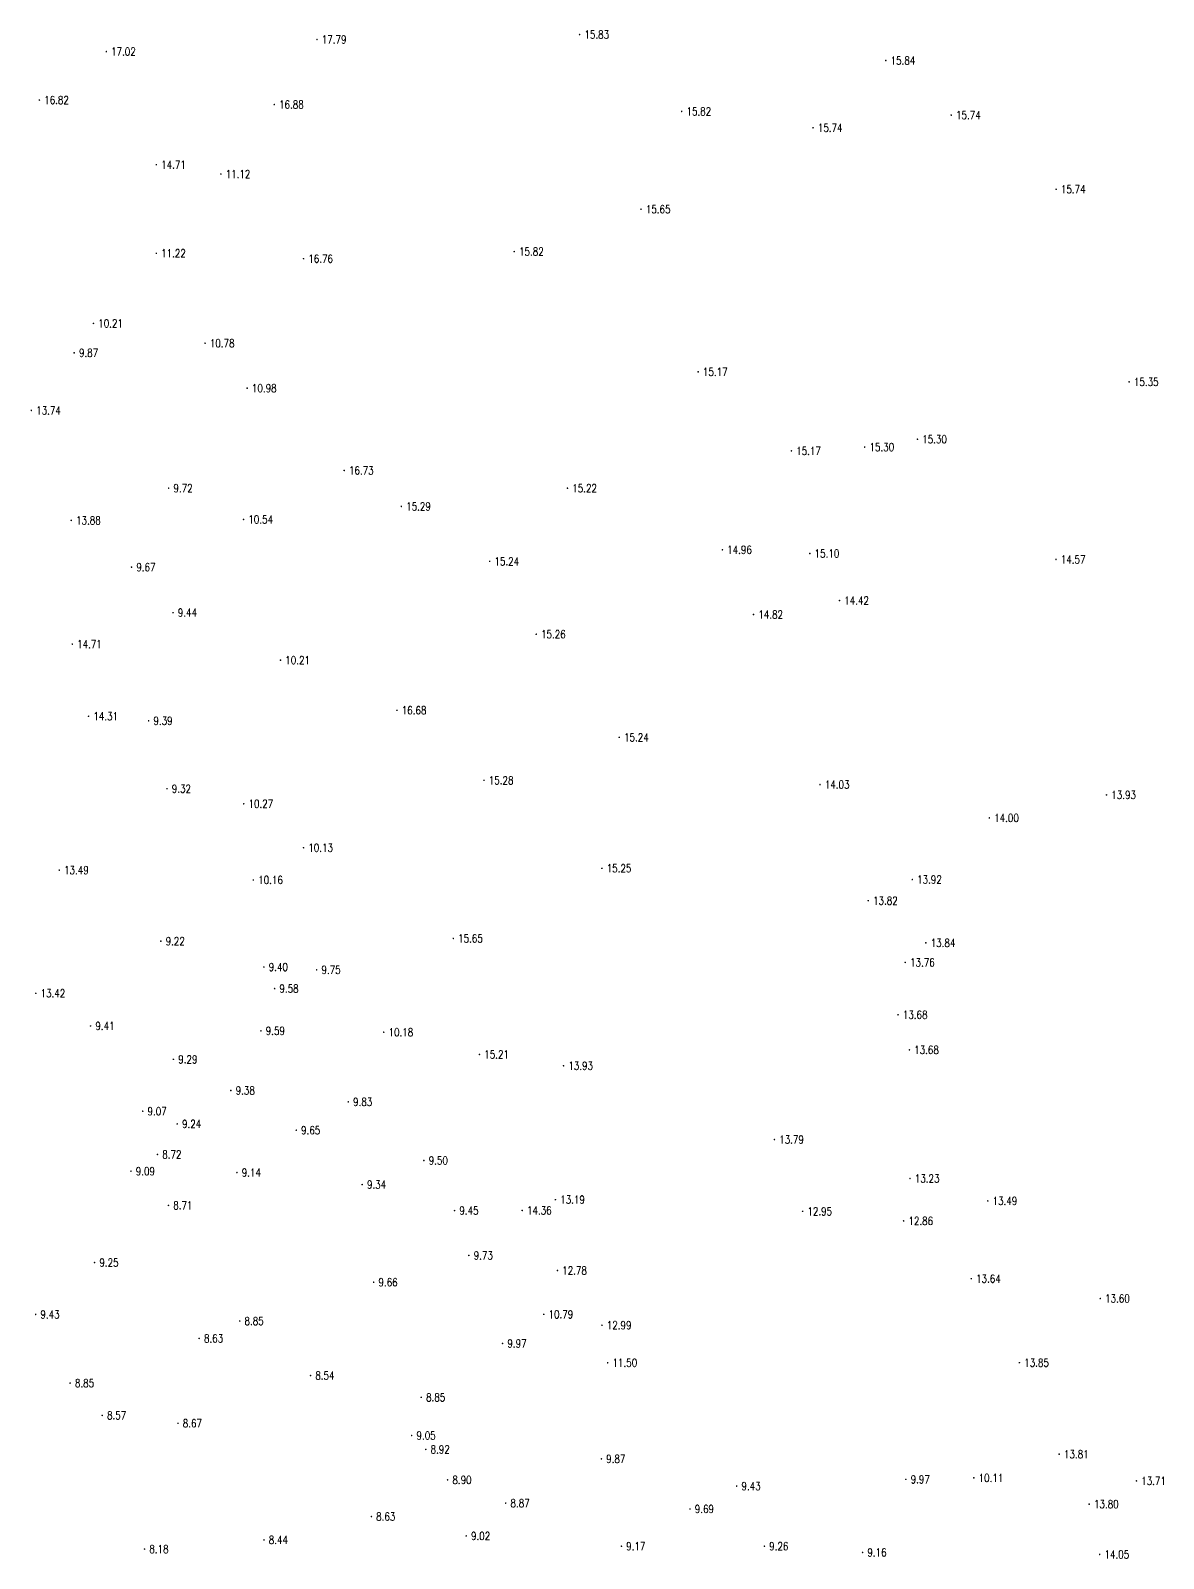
# Model space of a CAD drawing. Extents: x 476861 to 479475, y 2367369 to 2370541.
# Drawn here: x 478043.6 to 478185.3, y 2369698.4 to 2369889.4 of the extents above; entities that cross this region are included whole.
import ezdxf
from ezdxf.enums import TextEntityAlignment as Align

# ---------------------------------------------------------------- set-up
doc = ezdxf.new("R2010")
doc.units = 0
doc.header["$LTSCALE"] = 0.5
doc.layers.get('0').update_dxf_attribs({"linetype": 'CONTINUOUS'})
doc.layers.add('GCD', color=1, linetype='CONTINUOUS')
doc.styles.add('HZ', font='rs.shx', dxfattribs={"width": 0.8, "bigfont": 'hztxt.shx'})

# ---------------------------------------------------------------- blocks, each defined once
blk = doc.blocks.new('GC200')
at = {"linetype": 'Continuous', "const_width": 0.2, "flags": 128}
blk.add_lwpolyline([(-0.1, 0, 1), (0.1, 0, 1)], format="xyb", close=True, dxfattribs=at)

msp = doc.modelspace()

# ---------------------------------------------------------------- block references
at = {"layer": 'GCD', "linetype": 'Continuous'}
ref = msp.add_blockref('GC200', (478112.272, 2369888.855, 15.834), dxfattribs=dict(at, xscale=0.5, yscale=0.5, zscale=0.5))
ref.add_attrib('height', '15.83', dxfattribs={"linetype": 'Continuous', "height": 1, "style": 'HZ', "width": 0.8}).set_placement((478112.872, 2369888.855, 15.834), align=Align.MIDDLE_LEFT)
ref = msp.add_blockref('GC200', (478053.102, 2369886.728, 17.018), dxfattribs=dict(at, xscale=0.5, yscale=0.5, zscale=0.5))
ref.add_attrib('height', '17.02', dxfattribs={"linetype": 'Continuous', "height": 1, "style": 'HZ', "width": 0.8}).set_placement((478053.702, 2369886.728, 17.018), align=Align.MIDDLE_LEFT)
ref = msp.add_blockref('GC200', (478079.439, 2369888.235, 17.79), dxfattribs=dict(at, xscale=0.5, yscale=0.5, zscale=0.5))
ref.add_attrib('height', '17.79', dxfattribs={"linetype": 'Continuous', "height": 1, "style": 'HZ', "width": 0.8}).set_placement((478080.039, 2369888.235, 17.79), align=Align.MIDDLE_LEFT)
ref = msp.add_blockref('GC200', (478150.545, 2369885.608, 15.835), dxfattribs=dict(at, xscale=0.5, yscale=0.5, zscale=0.5))
ref.add_attrib('height', '15.84', dxfattribs={"linetype": 'Continuous', "height": 1, "style": 'HZ', "width": 0.8}).set_placement((478151.145, 2369885.608, 15.835), align=Align.MIDDLE_LEFT)
ref = msp.add_blockref('GC200', (478044.736, 2369880.669, 16.822), dxfattribs=dict(at, xscale=0.5, yscale=0.5, zscale=0.5))
ref.add_attrib('height', '16.82', dxfattribs={"linetype": 'Continuous', "height": 1, "style": 'HZ', "width": 0.8}).set_placement((478045.336, 2369880.669, 16.822), align=Align.MIDDLE_LEFT)
ref = msp.add_blockref('GC200', (478074.1, 2369880.104, 16.884), dxfattribs=dict(at, xscale=0.5, yscale=0.5, zscale=0.5))
ref.add_attrib('height', '16.88', dxfattribs={"linetype": 'Continuous', "height": 1, "style": 'HZ', "width": 0.8}).set_placement((478074.7, 2369880.104, 16.884), align=Align.MIDDLE_LEFT)
ref = msp.add_blockref('GC200', (478125.03, 2369879.25, 15.821), dxfattribs=dict(at, xscale=0.5, yscale=0.5, zscale=0.5))
ref.add_attrib('height', '15.82', dxfattribs={"linetype": 'Continuous', "height": 1, "style": 'HZ', "width": 0.8}).set_placement((478125.63, 2369879.25, 15.821), align=Align.MIDDLE_LEFT)
ref = msp.add_blockref('GC200', (478141.453, 2369877.208, 15.743), dxfattribs=dict(at, xscale=0.5, yscale=0.5, zscale=0.5))
ref.add_attrib('height', '15.74', dxfattribs={"linetype": 'Continuous', "height": 1, "style": 'HZ', "width": 0.8}).set_placement((478142.053, 2369877.208, 15.743), align=Align.MIDDLE_LEFT)
ref = msp.add_blockref('GC200', (478158.723, 2369878.788, 15.737), dxfattribs=dict(at, xscale=0.5, yscale=0.5, zscale=0.5))
ref.add_attrib('height', '15.74', dxfattribs={"linetype": 'Continuous', "height": 1, "style": 'HZ', "width": 0.8}).set_placement((478159.323, 2369878.788, 15.737), align=Align.MIDDLE_LEFT)
ref = msp.add_blockref('GC200', (478059.358, 2369872.591, 14.708), dxfattribs=dict(at, xscale=0.5, yscale=0.5, zscale=0.5))
ref.add_attrib('height', '14.71', dxfattribs={"linetype": 'Continuous', "height": 1, "style": 'HZ', "width": 0.8}).set_placement((478059.958, 2369872.591, 14.708), align=Align.MIDDLE_LEFT)
ref = msp.add_blockref('GC200', (478067.425, 2369871.423, 11.12), dxfattribs=dict(at, xscale=0.5, yscale=0.5, zscale=0.5))
ref.add_attrib('height', '11.12', dxfattribs={"linetype": 'Continuous', "height": 1, "style": 'HZ', "width": 0.8}).set_placement((478068.025, 2369871.423, 11.12), align=Align.MIDDLE_LEFT)
ref = msp.add_blockref('GC200', (478171.84, 2369869.513, 15.737), dxfattribs=dict(at, xscale=0.5, yscale=0.5, zscale=0.5))
ref.add_attrib('height', '15.74', dxfattribs={"linetype": 'Continuous', "height": 1, "style": 'HZ', "width": 0.8}).set_placement((478172.44, 2369869.513, 15.737), align=Align.MIDDLE_LEFT)
ref = msp.add_blockref('GC200', (478119.947, 2369867.017, 15.65), dxfattribs=dict(at, xscale=0.5, yscale=0.5, zscale=0.5))
ref.add_attrib('height', '15.65', dxfattribs={"linetype": 'Continuous', "height": 1, "style": 'HZ', "width": 0.8}).set_placement((478120.547, 2369867.017, 15.65), align=Align.MIDDLE_LEFT)
ref = msp.add_blockref('GC200', (478104.098, 2369861.723, 15.819), dxfattribs=dict(at, xscale=0.5, yscale=0.5, zscale=0.5))
ref.add_attrib('height', '15.82', dxfattribs={"linetype": 'Continuous', "height": 1, "style": 'HZ', "width": 0.8}).set_placement((478104.698, 2369861.723, 15.819), align=Align.MIDDLE_LEFT)
ref = msp.add_blockref('GC200', (478059.355, 2369861.512, 11.22), dxfattribs=dict(at, xscale=0.5, yscale=0.5, zscale=0.5))
ref.add_attrib('height', '11.22', dxfattribs={"linetype": 'Continuous', "height": 1, "style": 'HZ', "width": 0.8}).set_placement((478059.955, 2369861.512, 11.22), align=Align.MIDDLE_LEFT)
ref = msp.add_blockref('GC200', (478077.757, 2369860.839, 16.76), dxfattribs=dict(at, xscale=0.5, yscale=0.5, zscale=0.5))
ref.add_attrib('height', '16.76', dxfattribs={"linetype": 'Continuous', "height": 1, "style": 'HZ', "width": 0.8}).set_placement((478078.357, 2369860.839, 16.76), align=Align.MIDDLE_LEFT)
ref = msp.add_blockref('GC200', (478051.494, 2369852.748, 10.21), dxfattribs=dict(at, xscale=0.5, yscale=0.5, zscale=0.5))
ref.add_attrib('height', '10.21', dxfattribs={"linetype": 'Continuous', "height": 1, "style": 'HZ', "width": 0.8}).set_placement((478052.094, 2369852.748, 10.21), align=Align.MIDDLE_LEFT)
ref = msp.add_blockref('GC200', (478065.445, 2369850.271, 10.78), dxfattribs=dict(at, xscale=0.5, yscale=0.5, zscale=0.5))
ref.add_attrib('height', '10.78', dxfattribs={"linetype": 'Continuous', "height": 1, "style": 'HZ', "width": 0.8}).set_placement((478066.045, 2369850.271, 10.78), align=Align.MIDDLE_LEFT)
ref = msp.add_blockref('GC200', (478049.085, 2369849.071, 9.87), dxfattribs=dict(at, xscale=0.5, yscale=0.5, zscale=0.5))
ref.add_attrib('height', '9.87', dxfattribs={"linetype": 'Continuous', "height": 1, "style": 'HZ', "width": 0.8}).set_placement((478049.685, 2369849.071, 9.87), align=Align.MIDDLE_LEFT)
ref = msp.add_blockref('GC200', (478127.089, 2369846.695, 15.173), dxfattribs=dict(at, xscale=0.5, yscale=0.5, zscale=0.5))
ref.add_attrib('height', '15.17', dxfattribs={"linetype": 'Continuous', "height": 1, "style": 'HZ', "width": 0.8}).set_placement((478127.689, 2369846.695, 15.173), align=Align.MIDDLE_LEFT)
ref = msp.add_blockref('GC200', (478070.709, 2369844.656, 10.98), dxfattribs=dict(at, xscale=0.5, yscale=0.5, zscale=0.5))
ref.add_attrib('height', '10.98', dxfattribs={"linetype": 'Continuous', "height": 1, "style": 'HZ', "width": 0.8}).set_placement((478071.309, 2369844.656, 10.98), align=Align.MIDDLE_LEFT)
ref = msp.add_blockref('GC200', (478180.968, 2369845.438, 15.35), dxfattribs=dict(at, xscale=0.5, yscale=0.5, zscale=0.5))
ref.add_attrib('height', '15.35', dxfattribs={"linetype": 'Continuous', "height": 1, "style": 'HZ', "width": 0.8}).set_placement((478181.568, 2369845.438, 15.35), align=Align.MIDDLE_LEFT)
ref = msp.add_blockref('GC200', (478043.732, 2369841.873, 13.74), dxfattribs=dict(at, xscale=0.5, yscale=0.5, zscale=0.5))
ref.add_attrib('height', '13.74', dxfattribs={"linetype": 'Continuous', "height": 1, "style": 'HZ', "width": 0.8}).set_placement((478044.332, 2369841.873, 13.74), align=Align.MIDDLE_LEFT)
ref = msp.add_blockref('GC200', (478147.906, 2369837.288, 15.298), dxfattribs=dict(at, xscale=0.5, yscale=0.5, zscale=0.5))
ref.add_attrib('height', '15.30', dxfattribs={"linetype": 'Continuous', "height": 1, "style": 'HZ', "width": 0.8}).set_placement((478148.506, 2369837.288, 15.298), align=Align.MIDDLE_LEFT)
ref = msp.add_blockref('GC200', (478154.499, 2369838.269, 15.299), dxfattribs=dict(at, xscale=0.5, yscale=0.5, zscale=0.5))
ref.add_attrib('height', '15.30', dxfattribs={"linetype": 'Continuous', "height": 1, "style": 'HZ', "width": 0.8}).set_placement((478155.099, 2369838.269, 15.299), align=Align.MIDDLE_LEFT)
ref = msp.add_blockref('GC200', (478138.743, 2369836.811, 15.173), dxfattribs=dict(at, xscale=0.5, yscale=0.5, zscale=0.5))
ref.add_attrib('height', '15.17', dxfattribs={"linetype": 'Continuous', "height": 1, "style": 'HZ', "width": 0.8}).set_placement((478139.343, 2369836.811, 15.173), align=Align.MIDDLE_LEFT)
ref = msp.add_blockref('GC200', (478082.84, 2369834.369, 16.73), dxfattribs=dict(at, xscale=0.5, yscale=0.5, zscale=0.5))
ref.add_attrib('height', '16.73', dxfattribs={"linetype": 'Continuous', "height": 1, "style": 'HZ', "width": 0.8}).set_placement((478083.44, 2369834.369, 16.73), align=Align.MIDDLE_LEFT)
ref = msp.add_blockref('GC200', (478060.899, 2369832.157, 9.72), dxfattribs=dict(at, xscale=0.5, yscale=0.5, zscale=0.5))
ref.add_attrib('height', '9.72', dxfattribs={"linetype": 'Continuous', "height": 1, "style": 'HZ', "width": 0.8}).set_placement((478061.499, 2369832.157, 9.72), align=Align.MIDDLE_LEFT)
ref = msp.add_blockref('GC200', (478110.75, 2369832.15, 15.224), dxfattribs=dict(at, xscale=0.5, yscale=0.5, zscale=0.5))
ref.add_attrib('height', '15.22', dxfattribs={"linetype": 'Continuous', "height": 1, "style": 'HZ', "width": 0.8}).set_placement((478111.35, 2369832.15, 15.224), align=Align.MIDDLE_LEFT)
ref = msp.add_blockref('GC200', (478089.986, 2369829.875, 15.285), dxfattribs=dict(at, xscale=0.5, yscale=0.5, zscale=0.5))
ref.add_attrib('height', '15.29', dxfattribs={"linetype": 'Continuous', "height": 1, "style": 'HZ', "width": 0.8}).set_placement((478090.586, 2369829.875, 15.285), align=Align.MIDDLE_LEFT)
ref = msp.add_blockref('GC200', (478048.721, 2369828.127, 13.88), dxfattribs=dict(at, xscale=0.5, yscale=0.5, zscale=0.5))
ref.add_attrib('height', '13.88', dxfattribs={"linetype": 'Continuous', "height": 1, "style": 'HZ', "width": 0.8}).set_placement((478049.321, 2369828.127, 13.88), align=Align.MIDDLE_LEFT)
ref = msp.add_blockref('GC200', (478070.258, 2369828.246, 10.54), dxfattribs=dict(at, xscale=0.5, yscale=0.5, zscale=0.5))
ref.add_attrib('height', '10.54', dxfattribs={"linetype": 'Continuous', "height": 1, "style": 'HZ', "width": 0.8}).set_placement((478070.858, 2369828.246, 10.54), align=Align.MIDDLE_LEFT)
ref = msp.add_blockref('GC200', (478130.118, 2369824.455, 14.959), dxfattribs=dict(at, xscale=0.5, yscale=0.5, zscale=0.5))
ref.add_attrib('height', '14.96', dxfattribs={"linetype": 'Continuous', "height": 1, "style": 'HZ', "width": 0.8}).set_placement((478130.718, 2369824.455, 14.959), align=Align.MIDDLE_LEFT)
ref = msp.add_blockref('GC200', (478141.052, 2369823.988, 15.1), dxfattribs=dict(at, xscale=0.5, yscale=0.5, zscale=0.5))
ref.add_attrib('height', '15.10', dxfattribs={"linetype": 'Continuous', "height": 1, "style": 'HZ', "width": 0.8}).set_placement((478141.652, 2369823.988, 15.1), align=Align.MIDDLE_LEFT)
ref = msp.add_blockref('GC200', (478056.258, 2369822.281, 9.67), dxfattribs=dict(at, xscale=0.5, yscale=0.5, zscale=0.5))
ref.add_attrib('height', '9.67', dxfattribs={"linetype": 'Continuous', "height": 1, "style": 'HZ', "width": 0.8}).set_placement((478056.858, 2369822.281, 9.67), align=Align.MIDDLE_LEFT)
ref = msp.add_blockref('GC200', (478101.025, 2369823.004, 15.24), dxfattribs=dict(at, xscale=0.5, yscale=0.5, zscale=0.5))
ref.add_attrib('height', '15.24', dxfattribs={"linetype": 'Continuous', "height": 1, "style": 'HZ', "width": 0.8}).set_placement((478101.625, 2369823.004, 15.24), align=Align.MIDDLE_LEFT)
ref = msp.add_blockref('GC200', (478171.826, 2369823.247, 14.574), dxfattribs=dict(at, xscale=0.5, yscale=0.5, zscale=0.5))
ref.add_attrib('height', '14.57', dxfattribs={"linetype": 'Continuous', "height": 1, "style": 'HZ', "width": 0.8}).set_placement((478172.426, 2369823.247, 14.574), align=Align.MIDDLE_LEFT)
ref = msp.add_blockref('GC200', (478144.756, 2369818.106, 14.421), dxfattribs=dict(at, xscale=0.5, yscale=0.5, zscale=0.5))
ref.add_attrib('height', '14.42', dxfattribs={"linetype": 'Continuous', "height": 1, "style": 'HZ', "width": 0.8}).set_placement((478145.356, 2369818.106, 14.421), align=Align.MIDDLE_LEFT)
ref = msp.add_blockref('GC200', (478061.446, 2369816.594, 9.44), dxfattribs=dict(at, xscale=0.5, yscale=0.5, zscale=0.5))
ref.add_attrib('height', '9.44', dxfattribs={"linetype": 'Continuous', "height": 1, "style": 'HZ', "width": 0.8}).set_placement((478062.046, 2369816.594, 9.44), align=Align.MIDDLE_LEFT)
ref = msp.add_blockref('GC200', (478134.013, 2369816.358, 14.824), dxfattribs=dict(at, xscale=0.5, yscale=0.5, zscale=0.5))
ref.add_attrib('height', '14.82', dxfattribs={"linetype": 'Continuous', "height": 1, "style": 'HZ', "width": 0.8}).set_placement((478134.613, 2369816.358, 14.824), align=Align.MIDDLE_LEFT)
ref = msp.add_blockref('GC200', (478048.851, 2369812.661, 14.714), dxfattribs=dict(at, xscale=0.5, yscale=0.5, zscale=0.5))
ref.add_attrib('height', '14.71', dxfattribs={"linetype": 'Continuous', "height": 1, "style": 'HZ', "width": 0.8}).set_placement((478049.451, 2369812.661, 14.714), align=Align.MIDDLE_LEFT)
ref = msp.add_blockref('GC200', (478106.847, 2369813.894, 15.26), dxfattribs=dict(at, xscale=0.5, yscale=0.5, zscale=0.5))
ref.add_attrib('height', '15.26', dxfattribs={"linetype": 'Continuous', "height": 1, "style": 'HZ', "width": 0.8}).set_placement((478107.447, 2369813.894, 15.26), align=Align.MIDDLE_LEFT)
ref = msp.add_blockref('GC200', (478074.879, 2369810.655, 10.21), dxfattribs=dict(at, xscale=0.5, yscale=0.5, zscale=0.5))
ref.add_attrib('height', '10.21', dxfattribs={"linetype": 'Continuous', "height": 1, "style": 'HZ', "width": 0.8}).set_placement((478075.479, 2369810.655, 10.21), align=Align.MIDDLE_LEFT)
ref = msp.add_blockref('GC200', (478050.881, 2369803.64, 14.309), dxfattribs=dict(at, xscale=0.5, yscale=0.5, zscale=0.5))
ref.add_attrib('height', '14.31', dxfattribs={"linetype": 'Continuous', "height": 1, "style": 'HZ', "width": 0.8}).set_placement((478051.481, 2369803.64, 14.309), align=Align.MIDDLE_LEFT)
ref = msp.add_blockref('GC200', (478058.395, 2369803.075, 9.39), dxfattribs=dict(at, xscale=0.5, yscale=0.5, zscale=0.5))
ref.add_attrib('height', '9.39', dxfattribs={"linetype": 'Continuous', "height": 1, "style": 'HZ', "width": 0.8}).set_placement((478058.995, 2369803.075, 9.39), align=Align.MIDDLE_LEFT)
ref = msp.add_blockref('GC200', (478089.435, 2369804.387, 16.68), dxfattribs=dict(at, xscale=0.5, yscale=0.5, zscale=0.5))
ref.add_attrib('height', '16.68', dxfattribs={"linetype": 'Continuous', "height": 1, "style": 'HZ', "width": 0.8}).set_placement((478090.035, 2369804.387, 16.68), align=Align.MIDDLE_LEFT)
ref = msp.add_blockref('GC200', (478117.225, 2369801.007, 15.24), dxfattribs=dict(at, xscale=0.5, yscale=0.5, zscale=0.5))
ref.add_attrib('height', '15.24', dxfattribs={"linetype": 'Continuous', "height": 1, "style": 'HZ', "width": 0.8}).set_placement((478117.825, 2369801.007, 15.24), align=Align.MIDDLE_LEFT)
ref = msp.add_blockref('GC200', (478100.313, 2369795.629, 15.28), dxfattribs=dict(at, xscale=0.5, yscale=0.5, zscale=0.5))
ref.add_attrib('height', '15.28', dxfattribs={"linetype": 'Continuous', "height": 1, "style": 'HZ', "width": 0.8}).set_placement((478100.913, 2369795.629, 15.28), align=Align.MIDDLE_LEFT)
ref = msp.add_blockref('GC200', (478142.322, 2369795.099, 14.03), dxfattribs=dict(at, xscale=0.5, yscale=0.5, zscale=0.5))
ref.add_attrib('height', '14.03', dxfattribs={"linetype": 'Continuous', "height": 1, "style": 'HZ', "width": 0.8}).set_placement((478142.922, 2369795.099, 14.03), align=Align.MIDDLE_LEFT)
ref = msp.add_blockref('GC200', (478060.694, 2369794.589, 9.32), dxfattribs=dict(at, xscale=0.5, yscale=0.5, zscale=0.5))
ref.add_attrib('height', '9.32', dxfattribs={"linetype": 'Continuous', "height": 1, "style": 'HZ', "width": 0.8}).set_placement((478061.294, 2369794.589, 9.32), align=Align.MIDDLE_LEFT)
ref = msp.add_blockref('GC200', (478178.136, 2369793.81, 13.931), dxfattribs=dict(at, xscale=0.5, yscale=0.5, zscale=0.5))
ref.add_attrib('height', '13.93', dxfattribs={"linetype": 'Continuous', "height": 1, "style": 'HZ', "width": 0.8}).set_placement((478178.736, 2369793.81, 13.931), align=Align.MIDDLE_LEFT)
ref = msp.add_blockref('GC200', (478070.279, 2369792.706, 10.274), dxfattribs=dict(at, xscale=0.5, yscale=0.5, zscale=0.5))
ref.add_attrib('height', '10.27', dxfattribs={"linetype": 'Continuous', "height": 1, "style": 'HZ', "width": 0.8}).set_placement((478070.879, 2369792.706, 10.274), align=Align.MIDDLE_LEFT)
ref = msp.add_blockref('GC200', (478163.493, 2369790.936, 13.999), dxfattribs=dict(at, xscale=0.5, yscale=0.5, zscale=0.5))
ref.add_attrib('height', '14.00', dxfattribs={"linetype": 'Continuous', "height": 1, "style": 'HZ', "width": 0.8}).set_placement((478164.093, 2369790.936, 13.999), align=Align.MIDDLE_LEFT)
ref = msp.add_blockref('GC200', (478077.756, 2369787.205, 10.131), dxfattribs=dict(at, xscale=0.5, yscale=0.5, zscale=0.5))
ref.add_attrib('height', '10.13', dxfattribs={"linetype": 'Continuous', "height": 1, "style": 'HZ', "width": 0.8}).set_placement((478078.356, 2369787.205, 10.131), align=Align.MIDDLE_LEFT)
ref = msp.add_blockref('GC200', (478047.219, 2369784.409, 13.49), dxfattribs=dict(at, xscale=0.5, yscale=0.5, zscale=0.5))
ref.add_attrib('height', '13.49', dxfattribs={"linetype": 'Continuous', "height": 1, "style": 'HZ', "width": 0.8}).set_placement((478047.819, 2369784.409, 13.49), align=Align.MIDDLE_LEFT)
ref = msp.add_blockref('GC200', (478115.061, 2369784.634, 15.25), dxfattribs=dict(at, xscale=0.5, yscale=0.5, zscale=0.5))
ref.add_attrib('height', '15.25', dxfattribs={"linetype": 'Continuous', "height": 1, "style": 'HZ', "width": 0.8}).set_placement((478115.661, 2369784.634, 15.25), align=Align.MIDDLE_LEFT)
ref = msp.add_blockref('GC200', (478071.486, 2369783.179, 10.156), dxfattribs=dict(at, xscale=0.5, yscale=0.5, zscale=0.5))
ref.add_attrib('height', '10.16', dxfattribs={"linetype": 'Continuous', "height": 1, "style": 'HZ', "width": 0.8}).set_placement((478072.086, 2369783.179, 10.156), align=Align.MIDDLE_LEFT)
ref = msp.add_blockref('GC200', (478153.861, 2369783.231, 13.924), dxfattribs=dict(at, xscale=0.5, yscale=0.5, zscale=0.5))
ref.add_attrib('height', '13.92', dxfattribs={"linetype": 'Continuous', "height": 1, "style": 'HZ', "width": 0.8}).set_placement((478154.461, 2369783.231, 13.924), align=Align.MIDDLE_LEFT)
ref = msp.add_blockref('GC200', (478148.353, 2369780.587, 13.824), dxfattribs=dict(at, xscale=0.5, yscale=0.5, zscale=0.5))
ref.add_attrib('height', '13.82', dxfattribs={"linetype": 'Continuous', "height": 1, "style": 'HZ', "width": 0.8}).set_placement((478148.953, 2369780.587, 13.824), align=Align.MIDDLE_LEFT)
ref = msp.add_blockref('GC200', (478096.483, 2369775.868, 15.65), dxfattribs=dict(at, xscale=0.5, yscale=0.5, zscale=0.5))
ref.add_attrib('height', '15.65', dxfattribs={"linetype": 'Continuous', "height": 1, "style": 'HZ', "width": 0.8}).set_placement((478097.083, 2369775.868, 15.65), align=Align.MIDDLE_LEFT)
ref = msp.add_blockref('GC200', (478059.916, 2369775.527, 9.216), dxfattribs=dict(at, xscale=0.5, yscale=0.5, zscale=0.5))
ref.add_attrib('height', '9.22', dxfattribs={"linetype": 'Continuous', "height": 1, "style": 'HZ', "width": 0.8}).set_placement((478060.516, 2369775.527, 9.216), align=Align.MIDDLE_LEFT)
ref = msp.add_blockref('GC200', (478155.556, 2369775.316, 13.838), dxfattribs=dict(at, xscale=0.5, yscale=0.5, zscale=0.5))
ref.add_attrib('height', '13.84', dxfattribs={"linetype": 'Continuous', "height": 1, "style": 'HZ', "width": 0.8}).set_placement((478156.156, 2369775.316, 13.838), align=Align.MIDDLE_LEFT)
ref = msp.add_blockref('GC200', (478072.8, 2369772.297, 9.399), dxfattribs=dict(at, xscale=0.5, yscale=0.5, zscale=0.5))
ref.add_attrib('height', '9.40', dxfattribs={"linetype": 'Continuous', "height": 1, "style": 'HZ', "width": 0.8}).set_placement((478073.4, 2369772.297, 9.399), align=Align.MIDDLE_LEFT)
ref = msp.add_blockref('GC200', (478079.402, 2369771.944, 9.752), dxfattribs=dict(at, xscale=0.5, yscale=0.5, zscale=0.5))
ref.add_attrib('height', '9.75', dxfattribs={"linetype": 'Continuous', "height": 1, "style": 'HZ', "width": 0.8}).set_placement((478080.002, 2369771.944, 9.752), align=Align.MIDDLE_LEFT)
ref = msp.add_blockref('GC200', (478152.979, 2369772.876, 13.76), dxfattribs=dict(at, xscale=0.5, yscale=0.5, zscale=0.5))
ref.add_attrib('height', '13.76', dxfattribs={"linetype": 'Continuous', "height": 1, "style": 'HZ', "width": 0.8}).set_placement((478153.579, 2369772.876, 13.76), align=Align.MIDDLE_LEFT)
ref = msp.add_blockref('GC200', (478044.287, 2369769.011, 13.42), dxfattribs=dict(at, xscale=0.5, yscale=0.5, zscale=0.5))
ref.add_attrib('height', '13.42', dxfattribs={"linetype": 'Continuous', "height": 1, "style": 'HZ', "width": 0.8}).set_placement((478044.887, 2369769.011, 13.42), align=Align.MIDDLE_LEFT)
ref = msp.add_blockref('GC200', (478074.143, 2369769.602, 9.583), dxfattribs=dict(at, xscale=0.5, yscale=0.5, zscale=0.5))
ref.add_attrib('height', '9.58', dxfattribs={"linetype": 'Continuous', "height": 1, "style": 'HZ', "width": 0.8}).set_placement((478074.743, 2369769.602, 9.583), align=Align.MIDDLE_LEFT)
ref = msp.add_blockref('GC200', (478152.077, 2369766.331, 13.676), dxfattribs=dict(at, xscale=0.5, yscale=0.5, zscale=0.5))
ref.add_attrib('height', '13.68', dxfattribs={"linetype": 'Continuous', "height": 1, "style": 'HZ', "width": 0.8}).set_placement((478152.677, 2369766.331, 13.676), align=Align.MIDDLE_LEFT)
ref = msp.add_blockref('GC200', (478051.131, 2369764.926, 9.41), dxfattribs=dict(at, xscale=0.5, yscale=0.5, zscale=0.5))
ref.add_attrib('height', '9.41', dxfattribs={"linetype": 'Continuous', "height": 1, "style": 'HZ', "width": 0.8}).set_placement((478051.731, 2369764.926, 9.41), align=Align.MIDDLE_LEFT)
ref = msp.add_blockref('GC200', (478072.433, 2369764.32, 9.59), dxfattribs=dict(at, xscale=0.5, yscale=0.5, zscale=0.5))
ref.add_attrib('height', '9.59', dxfattribs={"linetype": 'Continuous', "height": 1, "style": 'HZ', "width": 0.8}).set_placement((478073.033, 2369764.32, 9.59), align=Align.MIDDLE_LEFT)
ref = msp.add_blockref('GC200', (478087.784, 2369764.146, 10.18), dxfattribs=dict(at, xscale=0.5, yscale=0.5, zscale=0.5))
ref.add_attrib('height', '10.18', dxfattribs={"linetype": 'Continuous', "height": 1, "style": 'HZ', "width": 0.8}).set_placement((478088.384, 2369764.146, 10.18), align=Align.MIDDLE_LEFT)
ref = msp.add_blockref('GC200', (478061.493, 2369760.757, 9.289), dxfattribs=dict(at, xscale=0.5, yscale=0.5, zscale=0.5))
ref.add_attrib('height', '9.29', dxfattribs={"linetype": 'Continuous', "height": 1, "style": 'HZ', "width": 0.8}).set_placement((478062.093, 2369760.757, 9.289), align=Align.MIDDLE_LEFT)
ref = msp.add_blockref('GC200', (478099.749, 2369761.372, 15.21), dxfattribs=dict(at, xscale=0.5, yscale=0.5, zscale=0.5))
ref.add_attrib('height', '15.21', dxfattribs={"linetype": 'Continuous', "height": 1, "style": 'HZ', "width": 0.8}).set_placement((478100.349, 2369761.372, 15.21), align=Align.MIDDLE_LEFT)
ref = msp.add_blockref('GC200', (478153.495, 2369761.944, 13.677), dxfattribs=dict(at, xscale=0.5, yscale=0.5, zscale=0.5))
ref.add_attrib('height', '13.68', dxfattribs={"linetype": 'Continuous', "height": 1, "style": 'HZ', "width": 0.8}).set_placement((478154.095, 2369761.944, 13.677), align=Align.MIDDLE_LEFT)
ref = msp.add_blockref('GC200', (478110.266, 2369759.954, 13.928), dxfattribs=dict(at, xscale=0.5, yscale=0.5, zscale=0.5))
ref.add_attrib('height', '13.93', dxfattribs={"linetype": 'Continuous', "height": 1, "style": 'HZ', "width": 0.8}).set_placement((478110.866, 2369759.954, 13.928), align=Align.MIDDLE_LEFT)
ref = msp.add_blockref('GC200', (478068.672, 2369756.867, 9.38), dxfattribs=dict(at, xscale=0.5, yscale=0.5, zscale=0.5))
ref.add_attrib('height', '9.38', dxfattribs={"linetype": 'Continuous', "height": 1, "style": 'HZ', "width": 0.8}).set_placement((478069.272, 2369756.867, 9.38), align=Align.MIDDLE_LEFT)
ref = msp.add_blockref('GC200', (478083.352, 2369755.44, 9.833), dxfattribs=dict(at, xscale=0.5, yscale=0.5, zscale=0.5))
ref.add_attrib('height', '9.83', dxfattribs={"linetype": 'Continuous', "height": 1, "style": 'HZ', "width": 0.8}).set_placement((478083.952, 2369755.44, 9.833), align=Align.MIDDLE_LEFT)
ref = msp.add_blockref('GC200', (478057.653, 2369754.276, 9.073), dxfattribs=dict(at, xscale=0.5, yscale=0.5, zscale=0.5))
ref.add_attrib('height', '9.07', dxfattribs={"linetype": 'Continuous', "height": 1, "style": 'HZ', "width": 0.8}).set_placement((478058.253, 2369754.276, 9.073), align=Align.MIDDLE_LEFT)
ref = msp.add_blockref('GC200', (478061.968, 2369752.681, 9.239), dxfattribs=dict(at, xscale=0.5, yscale=0.5, zscale=0.5))
ref.add_attrib('height', '9.24', dxfattribs={"linetype": 'Continuous', "height": 1, "style": 'HZ', "width": 0.8}).set_placement((478062.568, 2369752.681, 9.239), align=Align.MIDDLE_LEFT)
ref = msp.add_blockref('GC200', (478076.851, 2369751.894, 9.654), dxfattribs=dict(at, xscale=0.5, yscale=0.5, zscale=0.5))
ref.add_attrib('height', '9.65', dxfattribs={"linetype": 'Continuous', "height": 1, "style": 'HZ', "width": 0.8}).set_placement((478077.451, 2369751.894, 9.654), align=Align.MIDDLE_LEFT)
ref = msp.add_blockref('GC200', (478136.621, 2369750.733, 13.788), dxfattribs=dict(at, xscale=0.5, yscale=0.5, zscale=0.5))
ref.add_attrib('height', '13.79', dxfattribs={"linetype": 'Continuous', "height": 1, "style": 'HZ', "width": 0.8}).set_placement((478137.221, 2369750.733, 13.788), align=Align.MIDDLE_LEFT)
ref = msp.add_blockref('GC200', (478059.494, 2369748.867, 8.715), dxfattribs=dict(at, xscale=0.5, yscale=0.5, zscale=0.5))
ref.add_attrib('height', '8.72', dxfattribs={"linetype": 'Continuous', "height": 1, "style": 'HZ', "width": 0.8}).set_placement((478060.094, 2369748.867, 8.715), align=Align.MIDDLE_LEFT)
ref = msp.add_blockref('GC200', (478092.804, 2369748.111, 9.502), dxfattribs=dict(at, xscale=0.5, yscale=0.5, zscale=0.5))
ref.add_attrib('height', '9.50', dxfattribs={"linetype": 'Continuous', "height": 1, "style": 'HZ', "width": 0.8}).set_placement((478093.404, 2369748.111, 9.502), align=Align.MIDDLE_LEFT)
ref = msp.add_blockref('GC200', (478056.185, 2369746.776, 9.089), dxfattribs=dict(at, xscale=0.5, yscale=0.5, zscale=0.5))
ref.add_attrib('height', '9.09', dxfattribs={"linetype": 'Continuous', "height": 1, "style": 'HZ', "width": 0.8}).set_placement((478056.785, 2369746.776, 9.089), align=Align.MIDDLE_LEFT)
ref = msp.add_blockref('GC200', (478069.432, 2369746.606, 9.14), dxfattribs=dict(at, xscale=0.5, yscale=0.5, zscale=0.5))
ref.add_attrib('height', '9.14', dxfattribs={"linetype": 'Continuous', "height": 1, "style": 'HZ', "width": 0.8}).set_placement((478070.032, 2369746.606, 9.14), align=Align.MIDDLE_LEFT)
ref = msp.add_blockref('GC200', (478153.574, 2369745.861, 13.233), dxfattribs=dict(at, xscale=0.5, yscale=0.5, zscale=0.5))
ref.add_attrib('height', '13.23', dxfattribs={"linetype": 'Continuous', "height": 1, "style": 'HZ', "width": 0.8}).set_placement((478154.174, 2369745.861, 13.233), align=Align.MIDDLE_LEFT)
ref = msp.add_blockref('GC200', (478085.086, 2369745.103, 9.34), dxfattribs=dict(at, xscale=0.5, yscale=0.5, zscale=0.5))
ref.add_attrib('height', '9.34', dxfattribs={"linetype": 'Continuous', "height": 1, "style": 'HZ', "width": 0.8}).set_placement((478085.686, 2369745.103, 9.34), align=Align.MIDDLE_LEFT)
ref = msp.add_blockref('GC200', (478060.871, 2369742.503, 8.71), dxfattribs=dict(at, xscale=0.5, yscale=0.5, zscale=0.5))
ref.add_attrib('height', '8.71', dxfattribs={"linetype": 'Continuous', "height": 1, "style": 'HZ', "width": 0.8}).set_placement((478061.471, 2369742.503, 8.71), align=Align.MIDDLE_LEFT)
ref = msp.add_blockref('GC200', (478096.636, 2369741.849, 9.45), dxfattribs=dict(at, xscale=0.5, yscale=0.5, zscale=0.5))
ref.add_attrib('height', '9.45', dxfattribs={"linetype": 'Continuous', "height": 1, "style": 'HZ', "width": 0.8}).set_placement((478097.236, 2369741.849, 9.45), align=Align.MIDDLE_LEFT)
ref = msp.add_blockref('GC200', (478105.092, 2369741.869, 14.364), dxfattribs=dict(at, xscale=0.5, yscale=0.5, zscale=0.5))
ref.add_attrib('height', '14.36', dxfattribs={"linetype": 'Continuous', "height": 1, "style": 'HZ', "width": 0.8}).set_placement((478105.692, 2369741.869, 14.364), align=Align.MIDDLE_LEFT)
ref = msp.add_blockref('GC200', (478109.246, 2369743.219, 13.185), dxfattribs=dict(at, xscale=0.5, yscale=0.5, zscale=0.5))
ref.add_attrib('height', '13.19', dxfattribs={"linetype": 'Continuous', "height": 1, "style": 'HZ', "width": 0.8}).set_placement((478109.846, 2369743.219, 13.185), align=Align.MIDDLE_LEFT)
ref = msp.add_blockref('GC200', (478140.147, 2369741.755, 12.947), dxfattribs=dict(at, xscale=0.5, yscale=0.5, zscale=0.5))
ref.add_attrib('height', '12.95', dxfattribs={"linetype": 'Continuous', "height": 1, "style": 'HZ', "width": 0.8}).set_placement((478140.747, 2369741.755, 12.947), align=Align.MIDDLE_LEFT)
ref = msp.add_blockref('GC200', (478163.294, 2369743.057, 13.49), dxfattribs=dict(at, xscale=0.5, yscale=0.5, zscale=0.5))
ref.add_attrib('height', '13.49', dxfattribs={"linetype": 'Continuous', "height": 1, "style": 'HZ', "width": 0.8}).set_placement((478163.894, 2369743.057, 13.49), align=Align.MIDDLE_LEFT)
ref = msp.add_blockref('GC200', (478152.775, 2369740.559, 12.859), dxfattribs=dict(at, xscale=0.5, yscale=0.5, zscale=0.5))
ref.add_attrib('height', '12.86', dxfattribs={"linetype": 'Continuous', "height": 1, "style": 'HZ', "width": 0.8}).set_placement((478153.375, 2369740.559, 12.859), align=Align.MIDDLE_LEFT)
ref = msp.add_blockref('GC200', (478098.421, 2369736.247, 9.726), dxfattribs=dict(at, xscale=0.5, yscale=0.5, zscale=0.5))
ref.add_attrib('height', '9.73', dxfattribs={"linetype": 'Continuous', "height": 1, "style": 'HZ', "width": 0.8}).set_placement((478099.021, 2369736.247, 9.726), align=Align.MIDDLE_LEFT)
ref = msp.add_blockref('GC200', (478051.636, 2369735.352, 9.253), dxfattribs=dict(at, xscale=0.5, yscale=0.5, zscale=0.5))
ref.add_attrib('height', '9.25', dxfattribs={"linetype": 'Continuous', "height": 1, "style": 'HZ', "width": 0.8}).set_placement((478052.236, 2369735.352, 9.253), align=Align.MIDDLE_LEFT)
ref = msp.add_blockref('GC200', (478109.498, 2369734.365, 12.78), dxfattribs=dict(at, xscale=0.5, yscale=0.5, zscale=0.5))
ref.add_attrib('height', '12.78', dxfattribs={"linetype": 'Continuous', "height": 1, "style": 'HZ', "width": 0.8}).set_placement((478110.098, 2369734.365, 12.78), align=Align.MIDDLE_LEFT)
ref = msp.add_blockref('GC200', (478086.522, 2369732.895, 9.66), dxfattribs=dict(at, xscale=0.5, yscale=0.5, zscale=0.5))
ref.add_attrib('height', '9.66', dxfattribs={"linetype": 'Continuous', "height": 1, "style": 'HZ', "width": 0.8}).set_placement((478087.122, 2369732.895, 9.66), align=Align.MIDDLE_LEFT)
ref = msp.add_blockref('GC200', (478161.233, 2369733.338, 13.635), dxfattribs=dict(at, xscale=0.5, yscale=0.5, zscale=0.5))
ref.add_attrib('height', '13.64', dxfattribs={"linetype": 'Continuous', "height": 1, "style": 'HZ', "width": 0.8}).set_placement((478161.833, 2369733.338, 13.635), align=Align.MIDDLE_LEFT)
ref = msp.add_blockref('GC200', (478177.36, 2369730.86, 13.602), dxfattribs=dict(at, xscale=0.5, yscale=0.5, zscale=0.5))
ref.add_attrib('height', '13.60', dxfattribs={"linetype": 'Continuous', "height": 1, "style": 'HZ', "width": 0.8}).set_placement((478177.96, 2369730.86, 13.602), align=Align.MIDDLE_LEFT)
ref = msp.add_blockref('GC200', (478044.266, 2369728.875, 9.426), dxfattribs=dict(at, xscale=0.5, yscale=0.5, zscale=0.5))
ref.add_attrib('height', '9.43', dxfattribs={"linetype": 'Continuous', "height": 1, "style": 'HZ', "width": 0.8}).set_placement((478044.866, 2369728.875, 9.426), align=Align.MIDDLE_LEFT)
ref = msp.add_blockref('GC200', (478069.779, 2369728.045, 8.849), dxfattribs=dict(at, xscale=0.5, yscale=0.5, zscale=0.5))
ref.add_attrib('height', '8.85', dxfattribs={"linetype": 'Continuous', "height": 1, "style": 'HZ', "width": 0.8}).set_placement((478070.379, 2369728.045, 8.849), align=Align.MIDDLE_LEFT)
ref = msp.add_blockref('GC200', (478107.785, 2369728.88, 10.792), dxfattribs=dict(at, xscale=0.5, yscale=0.5, zscale=0.5))
ref.add_attrib('height', '10.79', dxfattribs={"linetype": 'Continuous', "height": 1, "style": 'HZ', "width": 0.8}).set_placement((478108.385, 2369728.88, 10.792), align=Align.MIDDLE_LEFT)
ref = msp.add_blockref('GC200', (478115.068, 2369727.515, 12.989), dxfattribs=dict(at, xscale=0.5, yscale=0.5, zscale=0.5))
ref.add_attrib('height', '12.99', dxfattribs={"linetype": 'Continuous', "height": 1, "style": 'HZ', "width": 0.8}).set_placement((478115.668, 2369727.515, 12.989), align=Align.MIDDLE_LEFT)
ref = msp.add_blockref('GC200', (478064.708, 2369725.875, 8.633), dxfattribs=dict(at, xscale=0.5, yscale=0.5, zscale=0.5))
ref.add_attrib('height', '8.63', dxfattribs={"linetype": 'Continuous', "height": 1, "style": 'HZ', "width": 0.8}).set_placement((478065.308, 2369725.875, 8.633), align=Align.MIDDLE_LEFT)
ref = msp.add_blockref('GC200', (478102.64, 2369725.245, 9.97), dxfattribs=dict(at, xscale=0.5, yscale=0.5, zscale=0.5))
ref.add_attrib('height', '9.97', dxfattribs={"linetype": 'Continuous', "height": 1, "style": 'HZ', "width": 0.8}).set_placement((478103.24, 2369725.245, 9.97), align=Align.MIDDLE_LEFT)
ref = msp.add_blockref('GC200', (478115.78, 2369722.831, 11.497), dxfattribs=dict(at, xscale=0.5, yscale=0.5, zscale=0.5))
ref.add_attrib('height', '11.50', dxfattribs={"linetype": 'Continuous', "height": 1, "style": 'HZ', "width": 0.8}).set_placement((478116.38, 2369722.831, 11.497), align=Align.MIDDLE_LEFT)
ref = msp.add_blockref('GC200', (478167.247, 2369722.839, 13.847), dxfattribs=dict(at, xscale=0.5, yscale=0.5, zscale=0.5))
ref.add_attrib('height', '13.85', dxfattribs={"linetype": 'Continuous', "height": 1, "style": 'HZ', "width": 0.8}).set_placement((478167.847, 2369722.839, 13.847), align=Align.MIDDLE_LEFT)
ref = msp.add_blockref('GC200', (478078.632, 2369721.23, 8.542), dxfattribs=dict(at, xscale=0.5, yscale=0.5, zscale=0.5))
ref.add_attrib('height', '8.54', dxfattribs={"linetype": 'Continuous', "height": 1, "style": 'HZ', "width": 0.8}).set_placement((478079.232, 2369721.23, 8.542), align=Align.MIDDLE_LEFT)
ref = msp.add_blockref('GC200', (478048.579, 2369720.285, 8.853), dxfattribs=dict(at, xscale=0.5, yscale=0.5, zscale=0.5))
ref.add_attrib('height', '8.85', dxfattribs={"linetype": 'Continuous', "height": 1, "style": 'HZ', "width": 0.8}).set_placement((478049.179, 2369720.285, 8.853), align=Align.MIDDLE_LEFT)
ref = msp.add_blockref('GC200', (478092.475, 2369718.505, 8.853), dxfattribs=dict(at, xscale=0.5, yscale=0.5, zscale=0.5))
ref.add_attrib('height', '8.85', dxfattribs={"linetype": 'Continuous', "height": 1, "style": 'HZ', "width": 0.8}).set_placement((478093.075, 2369718.505, 8.853), align=Align.MIDDLE_LEFT)
ref = msp.add_blockref('GC200', (478052.59, 2369716.254, 8.57), dxfattribs=dict(at, xscale=0.5, yscale=0.5, zscale=0.5))
ref.add_attrib('height', '8.57', dxfattribs={"linetype": 'Continuous', "height": 1, "style": 'HZ', "width": 0.8}).set_placement((478053.19, 2369716.254, 8.57), align=Align.MIDDLE_LEFT)
ref = msp.add_blockref('GC200', (478062.061, 2369715.26, 8.669), dxfattribs=dict(at, xscale=0.5, yscale=0.5, zscale=0.5))
ref.add_attrib('height', '8.67', dxfattribs={"linetype": 'Continuous', "height": 1, "style": 'HZ', "width": 0.8}).set_placement((478062.661, 2369715.26, 8.669), align=Align.MIDDLE_LEFT)
ref = msp.add_blockref('GC200', (478091.279, 2369713.736, 9.054), dxfattribs=dict(at, xscale=0.5, yscale=0.5, zscale=0.5))
ref.add_attrib('height', '9.05', dxfattribs={"linetype": 'Continuous', "height": 1, "style": 'HZ', "width": 0.8}).set_placement((478091.879, 2369713.736, 9.054), align=Align.MIDDLE_LEFT)
ref = msp.add_blockref('GC200', (478093.042, 2369711.998, 8.923), dxfattribs=dict(at, xscale=0.5, yscale=0.5, zscale=0.5))
ref.add_attrib('height', '8.92', dxfattribs={"linetype": 'Continuous', "height": 1, "style": 'HZ', "width": 0.8}).set_placement((478093.642, 2369711.998, 8.923), align=Align.MIDDLE_LEFT)
ref = msp.add_blockref('GC200', (478172.219, 2369711.4, 13.811), dxfattribs=dict(at, xscale=0.5, yscale=0.5, zscale=0.5))
ref.add_attrib('height', '13.81', dxfattribs={"linetype": 'Continuous', "height": 1, "style": 'HZ', "width": 0.8}).set_placement((478172.819, 2369711.4, 13.811), align=Align.MIDDLE_LEFT)
ref = msp.add_blockref('GC200', (478114.996, 2369710.816, 9.87), dxfattribs=dict(at, xscale=0.5, yscale=0.5, zscale=0.5))
ref.add_attrib('height', '9.87', dxfattribs={"linetype": 'Continuous', "height": 1, "style": 'HZ', "width": 0.8}).set_placement((478115.596, 2369710.816, 9.87), align=Align.MIDDLE_LEFT)
ref = msp.add_blockref('GC200', (478095.768, 2369708.189, 8.9), dxfattribs=dict(at, xscale=0.5, yscale=0.5, zscale=0.5))
ref.add_attrib('height', '8.90', dxfattribs={"linetype": 'Continuous', "height": 1, "style": 'HZ', "width": 0.8}).set_placement((478096.368, 2369708.189, 8.9), align=Align.MIDDLE_LEFT)
ref = msp.add_blockref('GC200', (478131.906, 2369707.415, 9.427), dxfattribs=dict(at, xscale=0.5, yscale=0.5, zscale=0.5))
ref.add_attrib('height', '9.43', dxfattribs={"linetype": 'Continuous', "height": 1, "style": 'HZ', "width": 0.8}).set_placement((478132.506, 2369707.415, 9.427), align=Align.MIDDLE_LEFT)
ref = msp.add_blockref('GC200', (478153.051, 2369708.256, 9.97), dxfattribs=dict(at, xscale=0.5, yscale=0.5, zscale=0.5))
ref.add_attrib('height', '9.97', dxfattribs={"linetype": 'Continuous', "height": 1, "style": 'HZ', "width": 0.8}).set_placement((478153.651, 2369708.256, 9.97), align=Align.MIDDLE_LEFT)
ref = msp.add_blockref('GC200', (478161.55, 2369708.44, 10.11), dxfattribs=dict(at, xscale=0.5, yscale=0.5, zscale=0.5))
ref.add_attrib('height', '10.11', dxfattribs={"linetype": 'Continuous', "height": 1, "style": 'HZ', "width": 0.8}).set_placement((478162.15, 2369708.44, 10.11), align=Align.MIDDLE_LEFT)
ref = msp.add_blockref('GC200', (478181.878, 2369708.066, 13.71), dxfattribs=dict(at, xscale=0.5, yscale=0.5, zscale=0.5))
ref.add_attrib('height', '13.71', dxfattribs={"linetype": 'Continuous', "height": 1, "style": 'HZ', "width": 0.8}).set_placement((478182.478, 2369708.066, 13.71), align=Align.MIDDLE_LEFT)
ref = msp.add_blockref('GC200', (478103.03, 2369705.285, 8.87), dxfattribs=dict(at, xscale=0.5, yscale=0.5, zscale=0.5))
ref.add_attrib('height', '8.87', dxfattribs={"linetype": 'Continuous', "height": 1, "style": 'HZ', "width": 0.8}).set_placement((478103.63, 2369705.285, 8.87), align=Align.MIDDLE_LEFT)
ref = msp.add_blockref('GC200', (478175.973, 2369705.159, 13.802), dxfattribs=dict(at, xscale=0.5, yscale=0.5, zscale=0.5))
ref.add_attrib('height', '13.80', dxfattribs={"linetype": 'Continuous', "height": 1, "style": 'HZ', "width": 0.8}).set_placement((478176.573, 2369705.159, 13.802), align=Align.MIDDLE_LEFT)
ref = msp.add_blockref('GC200', (478086.238, 2369703.608, 8.629), dxfattribs=dict(at, xscale=0.5, yscale=0.5, zscale=0.5))
ref.add_attrib('height', '8.63', dxfattribs={"linetype": 'Continuous', "height": 1, "style": 'HZ', "width": 0.8}).set_placement((478086.838, 2369703.608, 8.629), align=Align.MIDDLE_LEFT)
ref = msp.add_blockref('GC200', (478126.068, 2369704.556, 9.685), dxfattribs=dict(at, xscale=0.5, yscale=0.5, zscale=0.5))
ref.add_attrib('height', '9.69', dxfattribs={"linetype": 'Continuous', "height": 1, "style": 'HZ', "width": 0.8}).set_placement((478126.668, 2369704.556, 9.685), align=Align.MIDDLE_LEFT)
ref = msp.add_blockref('GC200', (478057.88, 2369699.541, 8.18), dxfattribs=dict(at, xscale=0.5, yscale=0.5, zscale=0.5))
ref.add_attrib('height', '8.18', dxfattribs={"linetype": 'Continuous', "height": 1, "style": 'HZ', "width": 0.8}).set_placement((478058.48, 2369699.541, 8.18), align=Align.MIDDLE_LEFT)
ref = msp.add_blockref('GC200', (478072.813, 2369700.683, 8.44), dxfattribs=dict(at, xscale=0.5, yscale=0.5, zscale=0.5))
ref.add_attrib('height', '8.44', dxfattribs={"linetype": 'Continuous', "height": 1, "style": 'HZ', "width": 0.8}).set_placement((478073.413, 2369700.683, 8.44), align=Align.MIDDLE_LEFT)
ref = msp.add_blockref('GC200', (478098.092, 2369701.18, 9.016), dxfattribs=dict(at, xscale=0.5, yscale=0.5, zscale=0.5))
ref.add_attrib('height', '9.02', dxfattribs={"linetype": 'Continuous', "height": 1, "style": 'HZ', "width": 0.8}).set_placement((478098.692, 2369701.18, 9.016), align=Align.MIDDLE_LEFT)
ref = msp.add_blockref('GC200', (478117.496, 2369699.896, 9.174), dxfattribs=dict(at, xscale=0.5, yscale=0.5, zscale=0.5))
ref.add_attrib('height', '9.17', dxfattribs={"linetype": 'Continuous', "height": 1, "style": 'HZ', "width": 0.8}).set_placement((478118.096, 2369699.896, 9.174), align=Align.MIDDLE_LEFT)
ref = msp.add_blockref('GC200', (478135.372, 2369699.897, 9.263), dxfattribs=dict(at, xscale=0.5, yscale=0.5, zscale=0.5))
ref.add_attrib('height', '9.26', dxfattribs={"linetype": 'Continuous', "height": 1, "style": 'HZ', "width": 0.8}).set_placement((478135.972, 2369699.897, 9.263), align=Align.MIDDLE_LEFT)
ref = msp.add_blockref('GC200', (478147.647, 2369699.116, 9.164), dxfattribs=dict(at, xscale=0.5, yscale=0.5, zscale=0.5))
ref.add_attrib('height', '9.16', dxfattribs={"linetype": 'Continuous', "height": 1, "style": 'HZ', "width": 0.8}).set_placement((478148.247, 2369699.116, 9.164), align=Align.MIDDLE_LEFT)
ref = msp.add_blockref('GC200', (478177.284, 2369698.87, 14.046), dxfattribs=dict(at, xscale=0.5, yscale=0.5, zscale=0.5))
ref.add_attrib('height', '14.05', dxfattribs={"linetype": 'Continuous', "height": 1, "style": 'HZ', "width": 0.8}).set_placement((478177.884, 2369698.87, 14.046), align=Align.MIDDLE_LEFT)

doc.saveas('drawing.dxf')
